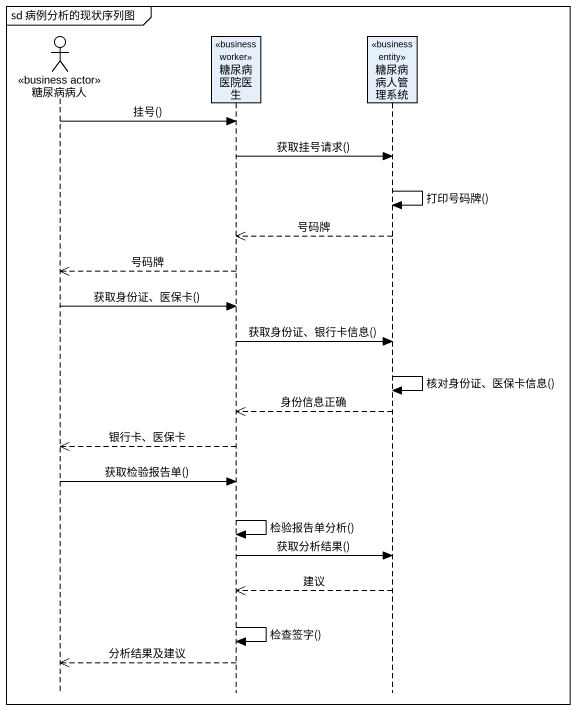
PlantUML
@startuml
mainframe sd 病例分析的现状序列图
hide footbox
actor 糖尿病病人 <<business actor>>
participant 糖尿病医院医生 <<business worker>>
participant 糖尿病病人管理系统 <<business entity>>

糖尿病病人 -> 糖尿病医院医生 : 挂号()
糖尿病医院医生 -> 糖尿病病人管理系统 : 获取挂号请求()
糖尿病病人管理系统 -> 糖尿病病人管理系统 : 打印号码牌()
糖尿病病人管理系统 -->> 糖尿病医院医生 : 号码牌
糖尿病医院医生 -->> 糖尿病病人 : 号码牌
糖尿病病人 -> 糖尿病医院医生 : 获取身份证、医保卡()
糖尿病医院医生 -> 糖尿病病人管理系统 : 获取身份证、银行卡信息()
糖尿病病人管理系统 -> 糖尿病病人管理系统 : 核对身份证、医保卡信息()
糖尿病病人管理系统 -->> 糖尿病医院医生 : 身份信息正确
糖尿病医院医生 -->> 糖尿病病人 : 银行卡、医保卡
糖尿病病人 -> 糖尿病医院医生 : 获取检验报告单()
糖尿病医院医生 -> 糖尿病医院医生 : 检验报告单分析()
糖尿病医院医生 -> 糖尿病病人管理系统 : 获取分析结果()
糖尿病病人管理系统 -->> 糖尿病医院医生 : 建议
糖尿病医院医生 -> 糖尿病医院医生 : 检查签字()
糖尿病医院医生 -->> 糖尿病病人 : 分析结果及建议
@enduml
